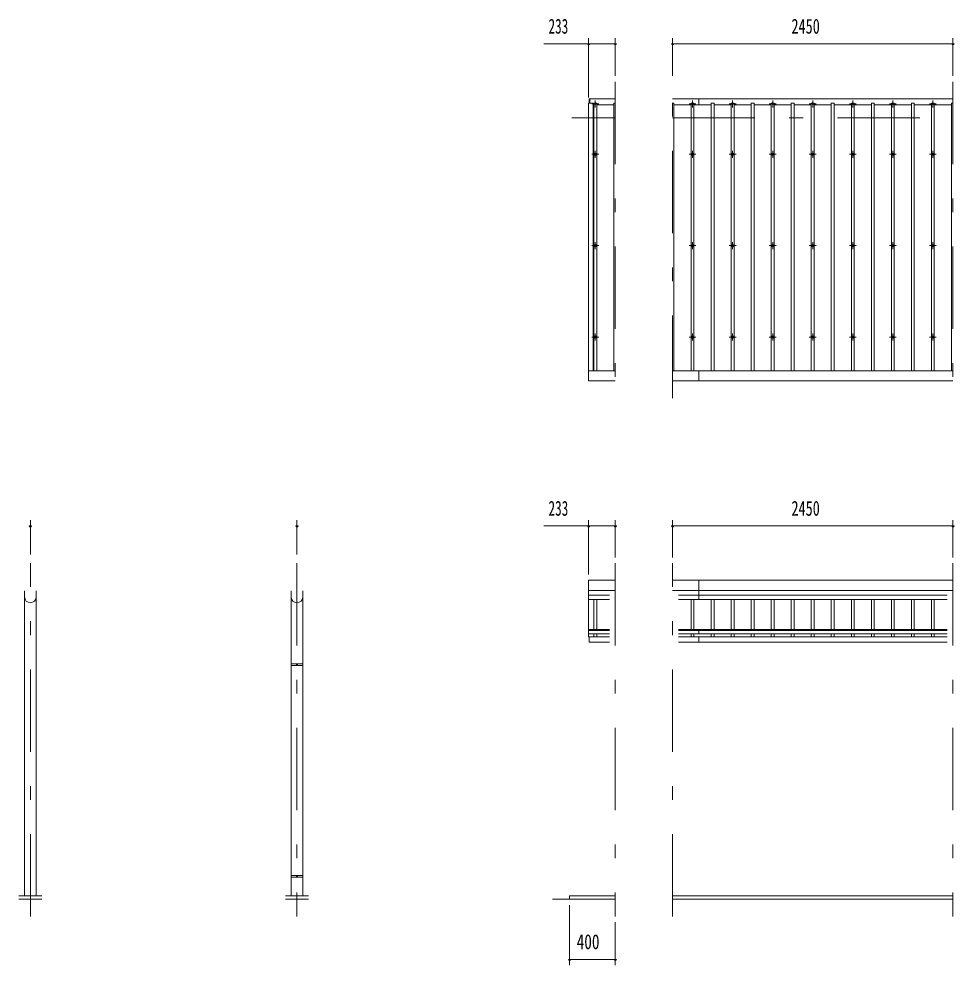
# Model space of a CAD drawing. Units: millimetres, scale not verified. Extents: x -25648 to 25658, y -10130 to 10130.
# Drawn here: x -24330 to -16159, y 1241 to 9512 of the extents above; entities that cross this region are included whole.
import ezdxf
from ezdxf.enums import TextEntityAlignment as Align

# ---------------------------------------------------------------- set-up
doc = ezdxf.new("R2010")
doc.units = ezdxf.units.MM
doc.header["$LTSCALE"] = 60
doc.linetypes.add('USER3', pattern=[24, 12, -5, 2, -5])
for name, color, linetype, lineweight in [('0-2_1-05BOLD', 7, 'Continuous', 18), ('0-3_1-25CENTER', 3, 'USER3', 18), ('0-4_1-45THIN', 4, 'Continuous', 18), ('0-5_1-55DIM', 3, 'Continuous', 18)]:
    doc.layers.add(name, color=color, linetype=linetype, lineweight=lineweight)
doc.styles.add('ＭＳ ゴシック', font='')
doc.styles.get('ＭＳ ゴシック').set_extended_font_data('MS Gothic')

msp = doc.modelspace()

# ---------------------------------------------------------------- linework, layer by layer
at = {"layer": '0-2_1-05BOLD'}
for p, q in [((-19311.95, 8774.31), (-19351.95, 8774.31)), ((-19351.95, 8774.31), (-19351.95, 6347.67)), ((-19346.95, 8812.67), (-19346.95, 8774.31)), ((-19118.95, 8812.67), (-19346.95, 8812.67)), ((-19341.95, 8774.31), (-19341.95, 8812.67)), ((-19311.95, 6435.11), (-19311.95, 8774.31)), ((-16168.95, 8812.67), (-18618.95, 8812.67)), ((-18388.95, 8812.67), (-18388.95, 8759.32)), ((-19118.95, 6435.11), (-19351.95, 6435.11)), ((-18618.95, 6435.11), (-16168.96, 6435.11)), ((-18388.95, 6347.67), (-18388.95, 6435.11)), ((-19351.95, 6347.67), (-19118.95, 6347.67)), ((-16168.96, 6347.67), (-18618.95, 6347.67)), ((-18618.95, 4604.67), (-16168.95, 4604.67)), ((-18388.95, 4604.67), (-18388.95, 4435.72)), ((-24280.94, 1845.67), (-24280.94, 4513.46)), ((-24179.34, 4513.46), (-24179.34, 1845.67)), ((-21951.2, 4513.46), (-21951.2, 3874.27)), ((-21849.6, 3874.27), (-21849.6, 4513.46)), ((-19118.95, 4513.88), (-19351.95, 4513.88)), ((-19351.95, 4474.8), (-19169.75, 4474.8)), ((-16168.95, 4513.88), (-18618.95, 4513.88)), ((-18568.15, 4474.8), (-16219.75, 4474.8)), ((-19169.75, 4435.72), (-19351.95, 4435.72)), ((-16219.75, 4435.72), (-18568.15, 4435.72)), ((-19351.95, 4175.57), (-19169.75, 4175.57)), ((-19169.75, 4166.18), (-19351.95, 4166.18)), ((-19351.95, 4136.55), (-19169.75, 4136.55)), ((-18568.15, 4175.57), (-16219.75, 4175.57)), ((-16219.75, 4166.18), (-18568.15, 4166.18)), ((-18568.15, 4136.55), (-16219.75, 4136.55)), ((-18388.95, 4175.57), (-18388.95, 4136.55)), ((-16219.75, 4109.38), (-18568.15, 4109.38)), ((-18568.15, 4064.37), (-16219.75, 4064.37)), ((-18388.95, 4109.38), (-18388.95, 4064.37)), ((-21951.2, 3858.27), (-21951.2, 2024.27)), ((-21903.45, 3858.27), (-21903.45, 3874.27)), ((-21897.35, 3866.27), (-21903.45, 3866.27)), ((-21897.35, 3874.27), (-21897.35, 3858.27)), ((-21849.6, 2024.27), (-21849.6, 3858.27)), ((-21952.8, 2024.27), (-21848, 2024.27)), ((-21952.8, 2008.27), (-21952.8, 2024.27)), ((-21848, 2008.27), (-21952.8, 2008.27)), ((-21951.2, 2008.27), (-21951.2, 1845.67)), ((-21903.45, 2008.27), (-21903.45, 2024.27)), ((-21897.35, 2016.27), (-21903.45, 2016.27)), ((-21897.35, 2024.27), (-21897.35, 2008.27)), ((-21849.6, 1845.67), (-21849.6, 2008.27)), ((-21848, 2024.27), (-21848, 2008.27)), ((-24130.14, 1845.67), (-24330.14, 1845.67)), ((-22000.4, 1845.67), (-21800.4, 1845.67)), ((-19518.95, 1845.67), (-19518.95, 1815.67)), ((-19118.95, 1845.67), (-19518.95, 1845.67)), ((-16168.95, 1845.67), (-18618.95, 1845.67)), ((-24330.14, 1815.67), (-24130.14, 1815.67)), ((-21800.4, 1815.67), (-22000.4, 1815.67)), ((-19668.95, 1815.67), (-19118.95, 1815.67)), ((-18618.95, 1815.67), (-16168.95, 1815.67))]:
    msp.add_line(p, q, dxfattribs=at)
for points in [[(-19169.75, 4109.38), (-19351.95, 4109.38), (-19351.95, 4604.67), (-19118.95, 4604.67)], [(-19346.95, 4109.38), (-19346.95, 4064.37), (-19169.75, 4064.37)]]:
    msp.add_lwpolyline(points, dxfattribs=at)
msp.add_lwpolyline([(-21848, 3858.27), (-21952.8, 3858.27), (-21952.8, 3874.27), (-21848, 3874.27)], close=True, dxfattribs=at)
for centre in [(-19293.95, 8328.52), (-18443.95, 8328.52), (-18093.95, 8328.52), (-17743.95, 8328.52), (-17393.94, 8328.52), (-17043.95, 8328.52), (-16693.95, 8328.52), (-16343.94, 8328.52), (-19293.95, 7529.47), (-18443.95, 7529.47), (-18093.95, 7529.47), (-17743.95, 7529.47), (-17393.94, 7529.47), (-17043.95, 7529.47), (-16693.95, 7529.47), (-16343.94, 7529.47), (-19293.95, 6730.43), (-18443.95, 6730.43), (-18093.95, 6730.43), (-17743.95, 6730.43), (-17393.94, 6730.43), (-17043.95, 6730.43), (-16693.95, 6730.43), (-16343.94, 6730.43)]:
    msp.add_circle(centre, 10, dxfattribs=at)
for centre, radius, start, end in [((-19293.95, 8758.07), 14.5, 46.39838, 133.60162), ((-19293.95, 8779.07), 14.5, 226.3961, 313.6039), ((-18443.95, 8758.07), 14.5, 46.39838, 133.60162), ((-18443.95, 8779.07), 14.5, 226.3961, 313.6039), ((-18093.95, 8758.07), 14.5, 46.39838, 133.60162), ((-18093.95, 8779.07), 14.5, 226.3961, 313.6039), ((-17743.95, 8758.07), 14.5, 46.39838, 133.60162), ((-17743.95, 8779.07), 14.5, 226.3961, 313.6039), ((-17393.94, 8758.07), 14.5, 46.39838, 133.60162), ((-17393.94, 8779.07), 14.5, 226.3961, 313.6039), ((-17043.95, 8758.07), 14.5, 46.39838, 133.60162), ((-17043.95, 8779.07), 14.5, 226.3961, 313.6039), ((-16693.95, 8758.07), 14.5, 46.39838, 133.60162), ((-16693.95, 8779.07), 14.5, 226.3961, 313.6039), ((-16343.94, 8758.07), 14.5, 46.39838, 133.60162), ((-16343.94, 8779.07), 14.5, 226.3961, 313.6039), ((-24230.14, 4458.48), 50.8, 180, 0), ((-21900.4, 4458.48), 50.8, 180, 0)]:
    msp.add_arc(centre, radius, start, end, dxfattribs=at)
at = {"layer": '0-3_1-25CENTER'}
for p, q in [((-19118.95, 8962.67), (-19118.95, 6197.67)), ((-18618.95, 6197.67), (-18618.95, 8962.67)), ((-16168.95, 8962.67), (-16168.95, 6197.67)), ((-19323.95, 8768.57), (-19263.95, 8768.57)), ((-19293.95, 8798.57), (-19293.95, 8738.57)), ((-18473.95, 8768.57), (-18413.95, 8768.57)), ((-18443.95, 8798.57), (-18443.95, 8738.57)), ((-18063.95, 8768.57), (-18123.95, 8768.57)), ((-18093.95, 8738.57), (-18093.95, 8798.57)), ((-17713.95, 8768.57), (-17773.95, 8768.57)), ((-17743.95, 8798.57), (-17743.95, 8738.57)), ((-17363.95, 8768.57), (-17423.95, 8768.57)), ((-17393.94, 8738.57), (-17393.94, 8798.57)), ((-17013.95, 8768.57), (-17073.95, 8768.57)), ((-17043.95, 8798.57), (-17043.95, 8738.57)), ((-16663.95, 8768.57), (-16723.95, 8768.57)), ((-16693.95, 8738.57), (-16693.95, 8798.57)), ((-16313.95, 8768.57), (-16373.95, 8768.57)), ((-16343.94, 8798.57), (-16343.94, 8738.57)), ((-19118.95, 8647.67), (-19498.94, 8647.67)), ((-18618.95, 8647.67), (-16168.95, 8647.67)), ((-19293.95, 8358.51), (-19293.95, 8298.52)), ((-18443.95, 8298.52), (-18443.95, 8358.51)), ((-18093.95, 8358.51), (-18093.95, 8298.52)), ((-17743.95, 8298.52), (-17743.95, 8358.51)), ((-17393.94, 8358.51), (-17393.94, 8298.52)), ((-17043.95, 8298.52), (-17043.95, 8358.51)), ((-16693.95, 8358.51), (-16693.95, 8298.52)), ((-16343.94, 8298.52), (-16343.94, 8358.51)), ((-19323.95, 8328.52), (-19263.95, 8328.52)), ((-18413.95, 8328.52), (-18473.95, 8328.52)), ((-18063.95, 8328.52), (-18123.95, 8328.52)), ((-17713.95, 8328.52), (-17773.95, 8328.52)), ((-17363.95, 8328.52), (-17423.95, 8328.52)), ((-17013.95, 8328.52), (-17073.95, 8328.52)), ((-16663.95, 8328.52), (-16723.95, 8328.52)), ((-16313.95, 8328.52), (-16373.95, 8328.52)), ((-19323.95, 7529.47), (-19263.95, 7529.47)), ((-19293.95, 7499.47), (-19293.95, 7559.48)), ((-18473.95, 7529.47), (-18413.95, 7529.47)), ((-18443.95, 7559.48), (-18443.95, 7499.47)), ((-18063.95, 7529.47), (-18123.95, 7529.47)), ((-18093.95, 7499.47), (-18093.95, 7559.48)), ((-17773.95, 7529.47), (-17713.95, 7529.47)), ((-17743.95, 7559.48), (-17743.95, 7499.47)), ((-17363.95, 7529.47), (-17423.95, 7529.47)), ((-17393.94, 7499.47), (-17393.94, 7559.48)), ((-17073.95, 7529.47), (-17013.95, 7529.47)), ((-17043.95, 7559.48), (-17043.95, 7499.47)), ((-16663.95, 7529.47), (-16723.95, 7529.47)), ((-16693.95, 7499.47), (-16693.95, 7559.48)), ((-16373.95, 7529.47), (-16313.95, 7529.47)), ((-16343.94, 7559.48), (-16343.94, 7499.47)), ((-19263.95, 6730.43), (-19323.95, 6730.43)), ((-19293.95, 6760.43), (-19293.95, 6700.43)), ((-18413.95, 6730.43), (-18473.95, 6730.43)), ((-18443.95, 6700.43), (-18443.95, 6760.43)), ((-18063.95, 6730.43), (-18123.95, 6730.43)), ((-18093.95, 6760.43), (-18093.95, 6700.43)), ((-17713.95, 6730.43), (-17773.95, 6730.43)), ((-17743.95, 6700.43), (-17743.95, 6760.43)), ((-17363.95, 6730.43), (-17423.95, 6730.43)), ((-17393.94, 6760.43), (-17393.94, 6700.43)), ((-17013.95, 6730.43), (-17073.95, 6730.43)), ((-17043.95, 6700.43), (-17043.95, 6760.43)), ((-16663.95, 6730.43), (-16723.95, 6730.43)), ((-16693.95, 6760.43), (-16693.95, 6700.43)), ((-16313.95, 6730.43), (-16373.95, 6730.43)), ((-16343.94, 6700.43), (-16343.94, 6760.43)), ((-24230.14, 1665.67), (-24230.14, 4754.67)), ((-21900.4, 4754.67), (-21900.4, 1665.67)), ((-19118.95, 4754.67), (-19118.95, 1665.67)), ((-18618.95, 1665.67), (-18618.95, 4754.67)), ((-16168.95, 4754.67), (-16168.95, 1665.67))]:
    msp.add_line(p, q, dxfattribs=at)
at = {"layer": '0-4_1-45THIN'}
for p, q in [((-19306.45, 6435.11), (-19306.45, 8774.31)), ((-19306.45, 8774.31), (-19281.45, 8774.31)), ((-19281.45, 8774.31), (-19281.45, 6435.11)), ((-19131.45, 8774.31), (-19131.45, 6435.11)), ((-19131.45, 8774.31), (-19118.95, 8774.31)), ((-18606.45, 8774.31), (-18618.95, 8774.31)), ((-18606.45, 6435.11), (-18606.45, 8774.31)), ((-18456.45, 6435.11), (-18456.45, 8774.31)), ((-18456.45, 8774.31), (-18431.45, 8774.31)), ((-18431.45, 8774.31), (-18431.45, 6435.11)), ((-18281.45, 6435.11), (-18281.45, 8774.31)), ((-18281.45, 8774.31), (-18256.45, 8774.31)), ((-18256.45, 8774.31), (-18256.45, 6435.11)), ((-18106.45, 6435.11), (-18106.45, 8774.31)), ((-18106.45, 8774.31), (-18081.45, 8774.31)), ((-18081.45, 8774.31), (-18081.45, 6435.11)), ((-17931.45, 6435.11), (-17931.45, 8774.31)), ((-17931.45, 8774.31), (-17906.45, 8774.31)), ((-17906.45, 8774.31), (-17906.45, 6435.11)), ((-17756.45, 6435.11), (-17756.45, 8774.31)), ((-17756.45, 8774.31), (-17731.45, 8774.31)), ((-17731.45, 8774.31), (-17731.45, 6435.11)), ((-17581.45, 6435.11), (-17581.45, 8774.31)), ((-17581.45, 8774.31), (-17556.45, 8774.31)), ((-17556.45, 8774.31), (-17556.45, 6435.11)), ((-17406.45, 6435.11), (-17406.45, 8774.31)), ((-17406.45, 8774.31), (-17381.44, 8774.31)), ((-17381.44, 8774.31), (-17381.44, 6435.11)), ((-17231.45, 6435.11), (-17231.45, 8774.31)), ((-17231.45, 8774.31), (-17206.44, 8774.31)), ((-17206.44, 8774.31), (-17206.44, 6435.11)), ((-17056.45, 6435.11), (-17056.45, 8774.31)), ((-17056.45, 8774.31), (-17031.44, 8774.31)), ((-17031.44, 8774.31), (-17031.44, 6435.11)), ((-16881.45, 6435.11), (-16881.45, 8774.31)), ((-16881.45, 8774.31), (-16856.45, 8774.31)), ((-16856.45, 8774.31), (-16856.45, 6435.11)), ((-16706.45, 6435.11), (-16706.45, 8774.31)), ((-16706.45, 8774.31), (-16681.45, 8774.31)), ((-16681.45, 8774.31), (-16681.45, 6435.11)), ((-16506.45, 8774.31), (-16531.45, 8774.31)), ((-16531.45, 8774.31), (-16531.45, 6435.11)), ((-16506.45, 6435.11), (-16506.45, 8774.31)), ((-16356.44, 6435.11), (-16356.44, 8774.31)), ((-16356.44, 8774.31), (-16331.44, 8774.31)), ((-16331.44, 8774.31), (-16331.44, 6435.11)), ((-19306.45, 8759.32), (-19311.95, 8759.32)), ((-19281.45, 8759.32), (-19131.45, 8759.32)), ((-18606.45, 8759.32), (-18456.45, 8759.32)), ((-18431.45, 8759.32), (-18281.45, 8759.32)), ((-18256.45, 8759.32), (-18106.45, 8759.32)), ((-18081.45, 8759.32), (-17931.45, 8759.32)), ((-17906.45, 8759.32), (-17756.45, 8759.32)), ((-17731.45, 8759.32), (-17581.45, 8759.32)), ((-17556.45, 8759.32), (-17406.45, 8759.32)), ((-17381.45, 8759.32), (-17231.45, 8759.32)), ((-17206.44, 8759.32), (-17056.45, 8759.32)), ((-17031.45, 8759.32), (-16881.45, 8759.32)), ((-16856.45, 8759.32), (-16706.45, 8759.32)), ((-16681.45, 8759.32), (-16531.45, 8759.32)), ((-16506.45, 8759.32), (-16356.45, 8759.32)), ((-16331.45, 8759.32), (-16181.44, 8759.32)), ((-19306.45, 4175.57), (-19306.45, 4435.72)), ((-19281.45, 4435.72), (-19281.45, 4175.57)), ((-18456.45, 4175.57), (-18456.45, 4435.72)), ((-18431.45, 4435.72), (-18431.45, 4175.57)), ((-18281.45, 4175.57), (-18281.45, 4435.72)), ((-18256.45, 4435.72), (-18256.45, 4175.57)), ((-18106.45, 4175.57), (-18106.45, 4435.72)), ((-18081.45, 4435.72), (-18081.45, 4175.57)), ((-17931.45, 4175.57), (-17931.45, 4435.72)), ((-17906.45, 4435.72), (-17906.45, 4175.57)), ((-17756.45, 4175.57), (-17756.45, 4435.72)), ((-17731.45, 4435.72), (-17731.45, 4175.57)), ((-17581.45, 4175.57), (-17581.45, 4435.72)), ((-17556.45, 4435.72), (-17556.45, 4175.57)), ((-17406.45, 4175.57), (-17406.45, 4435.72)), ((-17381.45, 4435.72), (-17381.45, 4175.57)), ((-17231.45, 4175.57), (-17231.45, 4435.72)), ((-17206.45, 4435.72), (-17206.45, 4175.57)), ((-17056.45, 4175.57), (-17056.45, 4435.72)), ((-17031.45, 4435.72), (-17031.45, 4175.57)), ((-16881.45, 4175.57), (-16881.45, 4435.72)), ((-16856.45, 4435.72), (-16856.45, 4175.57)), ((-16706.45, 4175.57), (-16706.45, 4435.72)), ((-16681.45, 4435.72), (-16681.45, 4175.57)), ((-16531.45, 4175.57), (-16531.45, 4435.72)), ((-16506.45, 4435.72), (-16506.45, 4175.57)), ((-16356.45, 4175.57), (-16356.45, 4435.72)), ((-16331.45, 4435.72), (-16331.45, 4175.57)), ((-19306.45, 4136.55), (-19306.45, 4109.38)), ((-19281.45, 4109.38), (-19281.45, 4136.55)), ((-18456.45, 4136.55), (-18456.45, 4109.38)), ((-18431.45, 4109.38), (-18431.45, 4136.55)), ((-18281.45, 4136.55), (-18281.45, 4109.38)), ((-18256.45, 4109.38), (-18256.45, 4136.55)), ((-18106.45, 4136.55), (-18106.45, 4109.38)), ((-18081.45, 4109.38), (-18081.45, 4136.55)), ((-17931.45, 4136.55), (-17931.45, 4109.38)), ((-17906.45, 4109.38), (-17906.45, 4136.55)), ((-17756.45, 4136.55), (-17756.45, 4109.38)), ((-17731.45, 4109.38), (-17731.45, 4136.55)), ((-17581.45, 4136.55), (-17581.45, 4109.38)), ((-17556.45, 4109.38), (-17556.45, 4136.55)), ((-17406.45, 4136.55), (-17406.45, 4109.38)), ((-17381.45, 4109.38), (-17381.45, 4136.55)), ((-17231.45, 4136.55), (-17231.45, 4109.38)), ((-17206.45, 4109.38), (-17206.45, 4136.55)), ((-17056.45, 4136.55), (-17056.45, 4109.38)), ((-17031.45, 4109.38), (-17031.45, 4136.55)), ((-16881.45, 4136.55), (-16881.45, 4109.38)), ((-16856.45, 4109.38), (-16856.45, 4136.55)), ((-16706.45, 4136.55), (-16706.45, 4109.38)), ((-16681.45, 4109.38), (-16681.45, 4136.55)), ((-16531.45, 4136.55), (-16531.45, 4109.38)), ((-16506.45, 4109.38), (-16506.45, 4136.55)), ((-16356.45, 4136.55), (-16356.45, 4109.38)), ((-16331.45, 4109.38), (-16331.45, 4136.55))]:
    msp.add_line(p, q, dxfattribs=at)
msp.add_lwpolyline([(-16168.95, 8774.31), (-16181.44, 8774.31), (-16181.44, 6435.11)], dxfattribs=at)
at = {"layer": '0-5_1-55DIM'}
for p, q in [((-19351.95, 9293.67), (-19744.45, 9293.67)), ((-19341.95, 9293.67), (-19361.95, 9293.67)), ((-19351.95, 8824.31), (-19351.95, 9343.67)), ((-19351.95, 9293.67), (-19118.95, 9293.67)), ((-19108.95, 9293.67), (-19128.95, 9293.67)), ((-19118.95, 9343.67), (-19118.95, 9012.67)), ((-18608.95, 9293.67), (-18628.95, 9293.67)), ((-18618.95, 9012.67), (-18618.95, 9343.67)), ((-18618.95, 9293.67), (-16168.95, 9293.67)), ((-16158.95, 9293.67), (-16178.95, 9293.67)), ((-16168.95, 9343.67), (-16168.95, 9012.67)), ((-24230.14, 4830.67), (-24230.14, 5129.67)), ((-21900.4, 5129.67), (-21900.4, 4830.67)), ((-19351.95, 5129.67), (-19351.95, 4654.67)), ((-19118.95, 5129.67), (-19118.95, 4804.67)), ((-18618.95, 4804.67), (-18618.95, 5129.67)), ((-16168.95, 5129.67), (-16168.95, 4804.67)), ((-24220.14, 5079.67), (-24240.14, 5079.67)), ((-21890.4, 5079.67), (-21910.4, 5079.67)), ((-19351.95, 5079.67), (-19744.45, 5079.67)), ((-19341.95, 5079.67), (-19361.95, 5079.67)), ((-19351.95, 5079.67), (-19118.95, 5079.67)), ((-19108.95, 5079.67), (-19128.95, 5079.67)), ((-18608.95, 5079.67), (-18628.95, 5079.67)), ((-18618.95, 5079.67), (-16168.95, 5079.67)), ((-16158.95, 5079.67), (-16178.95, 5079.67)), ((-19518.95, 1240.67), (-19518.95, 1765.67)), ((-19118.95, 1615.67), (-19118.95, 1240.67)), ((-19508.95, 1290.67), (-19528.95, 1290.67)), ((-19518.95, 1290.67), (-19118.95, 1290.67)), ((-19108.95, 1290.67), (-19128.95, 1290.67))]:
    msp.add_line(p, q, dxfattribs=at)
for centre in [(-19351.95, 9293.67), (-19118.95, 9293.67), (-18618.95, 9293.67), (-16168.95, 9293.67), (-24230.14, 5079.67), (-21900.4, 5079.67), (-19351.95, 5079.67), (-19118.95, 5079.67), (-18618.95, 5079.67), (-16168.95, 5079.67), (-19518.95, 1290.67), (-19118.95, 1290.67)]:
    msp.add_arc(centre, 10, 180, 0, dxfattribs=at)

# ---------------------------------------------------------------- texts
at = {"layer": '0-5_1-55DIM', "color": 7, "style": 'ＭＳ ゴシック'}
for s, width, p in [('233', 0.65, (-19702.62, 9343.67)), ('2450', 0.7, (-17579.96, 9343.67)), ('233', 0.65, (-19702.63, 5129.67)), ('2450', 0.7, (-17579.96, 5129.67)), ('400', 0.75, (-19456.58, 1340.67))]:
    msp.add_text(s, height=130.2, dxfattribs=dict(at, width=width)).set_placement(p, align=Align.BOTTOM_LEFT)

doc.saveas('drawing.dxf')
